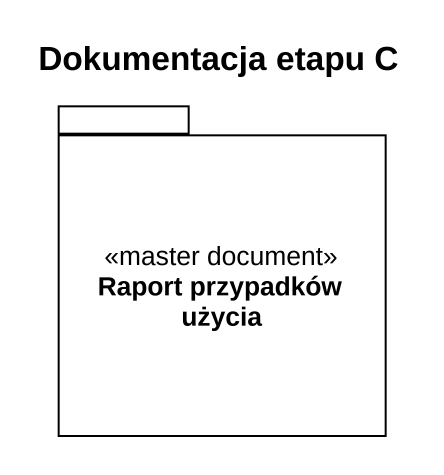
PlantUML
@startuml
title Dokumentacja etapu C
package "Raport przypadków użycia" as Raport_przypadków_użycia <<master document>> {
}
@enduml
